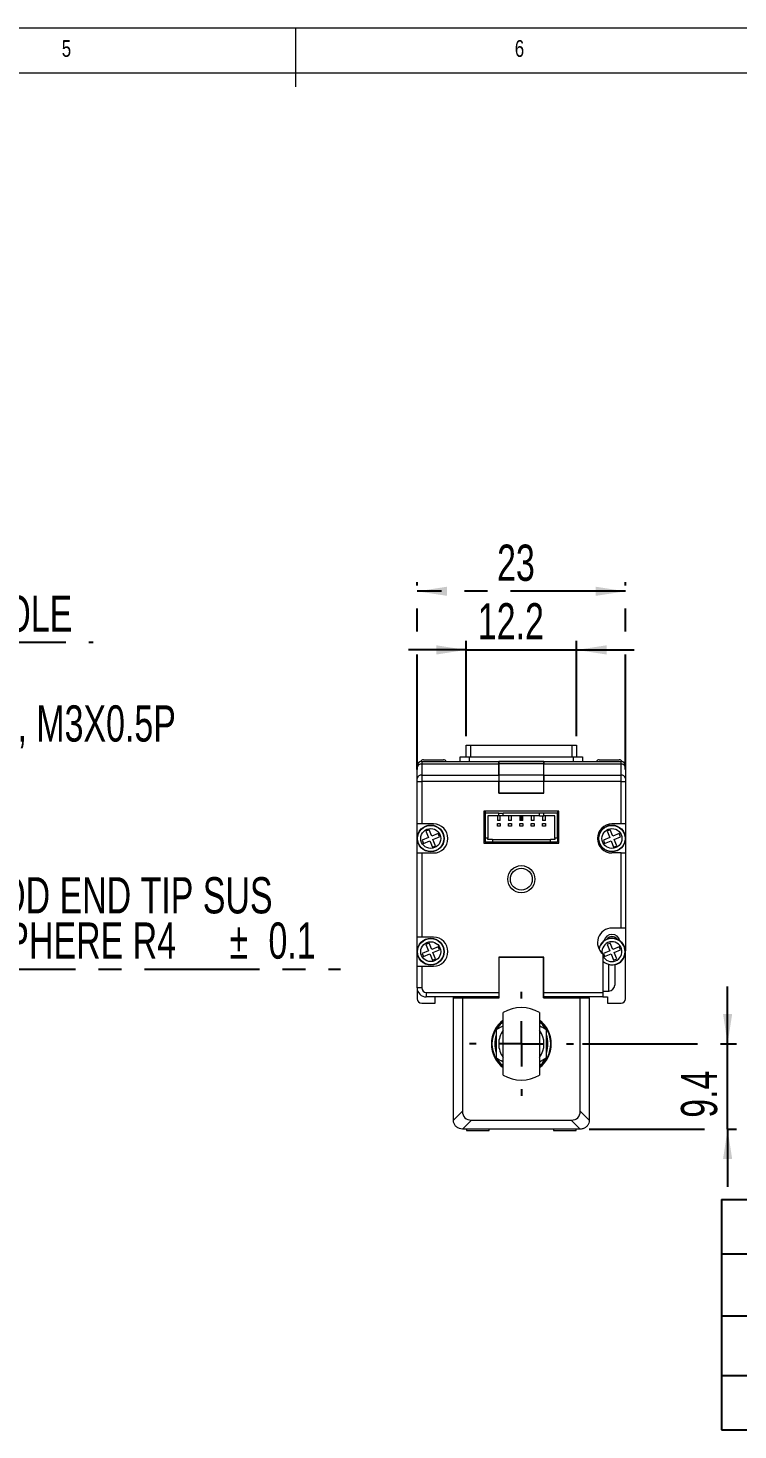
# Model space of a CAD drawing. Header units: millimetres. Extents: x 5 to 415, y 5 to 292.
# Drawn here: x 230.4 to 308.8, y 137.2 to 292 of the extents above; entities that cross this region are included whole.
import ezdxf

# ---------------------------------------------------------------- set-up
doc = ezdxf.new("R2010")
doc.units = ezdxf.units.MM
doc.linetypes.add('CENTERX2', pattern=[20.32, 12.7, -2.54, 2.54, -2.54])
doc.layers.add('CENTER_LINE', color=7, linetype='CENTERX2')
doc.styles.add('SLDTEXTSTYLE0', font='TXT', dxfattribs={"width": 0.7})
doc.styles.add('SLDTEXTSTYLE1', font='TXT', dxfattribs={"width": 0.75})
doc.dimstyles.new('SLDDIMSTYLE0', dxfattribs={"dimtxt": 4, "dimasz": 3.302, "dimexe": 0, "dimexo": 0.0625, "dimgap": 1, "dimtad": 1, "dimrnd": 1e-09, "dimzin": 12, "dimdsep": 46, "dimtxsty": 'SLDTEXTSTYLE0', "dimsah": 1, "dimcen": 0.09, "dimadec": 0, "dimazin": 3, "dimtfac": 1, "dimtofl": 0, "dimtmove": 0, "dimatfit": 3, "dimfxl": 1, "dimfrac": 2, "dimtolj": 1, "dimtzin": 12, "dimarcsym": 0})
doc.dimstyles.new('SLDDIMSTYLE1', dxfattribs={"dimtxt": 4, "dimasz": 3.302, "dimexe": 0, "dimexo": 0.0625, "dimgap": 1, "dimtad": 0, "dimtih": 1, "dimtoh": 1, "dimrnd": 1e-09, "dimzin": 12, "dimdsep": 46, "dimtxsty": 'SLDTEXTSTYLE0', "dimsah": 1, "dimcen": 0, "dimadec": 0, "dimazin": 3, "dimtol": 1, "dimtp": 0.1, "dimtm": 0.1, "dimtfac": 1, "dimtmove": 0, "dimatfit": 3, "dimfxl": 1, "dimfrac": 2, "dimtolj": 1, "dimarcsym": 0})
doc.dimstyles.new('SLDDIMSTYLE2', dxfattribs={"dimtxt": 4, "dimasz": 3.302, "dimexe": 0, "dimexo": 0.0625, "dimgap": 1, "dimtad": 1, "dimrnd": 1e-09, "dimzin": 12, "dimdsep": 46, "dimtxsty": 'SLDTEXTSTYLE0', "dimsah": 1, "dimcen": 0.09, "dimadec": 0, "dimazin": 3, "dimtfac": 1, "dimtmove": 0, "dimatfit": 0, "dimfxl": 1, "dimfrac": 2, "dimtolj": 1, "dimtzin": 12, "dimarcsym": 0})
doc.dimstyles.new('SLDDIMSTYLE3', dxfattribs={"dimtxt": 4, "dimasz": 3.302, "dimexe": 0, "dimexo": 0.0625, "dimgap": 1, "dimtad": 1, "dimdec": 1, "dimrnd": 1e-09, "dimzin": 12, "dimdsep": 46, "dimtxsty": 'SLDTEXTSTYLE0', "dimsah": 1, "dimcen": 0.09, "dimadec": 0, "dimazin": 3, "dimtfac": 1, "dimtdec": 1, "dimtmove": 0, "dimatfit": 0, "dimfxl": 1, "dimfrac": 2, "dimtolj": 1, "dimtzin": 12, "dimarcsym": 0})
doc.dimstyles.new('SLDDIMSTYLE7', dxfattribs={"dimtxt": 4, "dimasz": 3.302, "dimexe": 0, "dimexo": 0.0625, "dimgap": 1, "dimtad": 0, "dimtih": 1, "dimtoh": 1, "dimrnd": 1e-09, "dimzin": 12, "dimdsep": 46, "dimtxsty": 'SLDTEXTSTYLE0', "dimsah": 1, "dimcen": 0, "dimadec": 0, "dimazin": 3, "dimtfac": 1, "dimtofl": 0, "dimtmove": 0, "dimatfit": 3, "dimfxl": 1, "dimfrac": 2, "dimtolj": 1, "dimtzin": 12, "dimarcsym": 0})

# ---------------------------------------------------------------- blocks, each defined once
blk = doc.blocks.new('SW_TABLEANNOTATION_0')
at = {"layer": 'CENTER_LINE', "color": 0}
for p, q in [((0, 0), (0, -6)), ((0, 0), (49.88, 0)), ((49.88, 0), (49.88, -6)), ((49.88, 0), (86.35, 0)), ((86.35, 0), (86.35, -6)), ((0, -6), (0, -12.87)), ((0, -6), (49.88, -6)), ((49.88, -6), (49.88, -12.87)), ((49.88, -6), (86.35, -6)), ((86.35, -6), (86.35, -12.87)), ((0, -12.87), (0, -19.46)), ((0, -12.87), (49.88, -12.87)), ((49.88, -12.87), (49.88, -19.46)), ((49.88, -12.87), (86.35, -12.87)), ((86.35, -12.87), (86.35, -19.46)), ((0, -19.46), (0, -25.46)), ((0, -19.46), (49.88, -19.46)), ((49.88, -19.46), (49.88, -25.46)), ((49.88, -19.46), (86.35, -19.46)), ((86.35, -19.46), (86.35, -25.46)), ((0, -25.46), (49.88, -25.46)), ((49.88, -25.46), (86.35, -25.46))]:
    blk.add_line(p, q, dxfattribs=at)
at = {"layer": 'CENTER_LINE', "color": 0, "char_height": 4, "attachment_point": 1, "style": 'SLDTEXTSTYLE0'}
for s, insert in [('INDEX', (18.15, -0.47)), ('DIMENSION', (55.39, -0.47)), ('L1 (MIN POSITION)', (4.24, -6.91)), ('3.8', (58.75, -6.91)), ('%%p', (65.94, -6.91)), ('0.5', (70.23, -6.91)), ('L2 (MAX POSITION)', (3.51, -13.64)), ('30.8', (56.62, -13.64)), ('0.5', (72.37, -13.64)), ('%%p', (68.07, -13.64)), ('L3 (STROKE)', (10.64, -19.93)), ('27 (=L2-L1)', (54.89, -19.93))]:
    blk.add_mtext(s, dxfattribs=dict(at, insert=insert))
blk = doc.blocks.new('_D_13')
at = {"layer": 'CENTER_LINE'}
for p, q in [((182.13, 181.23), (201.6, 224.17)), ((201.6, 224.17), (237.62, 224.17)), ((180.85, 178.4), (182.13, 181.23)), ((180.85, 178.4), (178.22, 172.62))]:
    blk.add_line(p, q, dxfattribs=at)
for points in [[(182.13, 181.23), (183.95, 184.02), (183.03, 184.44)], [(180.85, 178.4), (179.02, 175.61), (179.94, 175.19)]]:
    blk.add_solid(points, dxfattribs=at)
at = {"layer": 'CENTER_LINE', "attachment_point": 1, "style": 'SLDTEXTSTYLE0'}
for s, insert, char_height in [('%%c', (203.18, 229.32), 4), ('3.1', (207.61, 229.32), 4), ('HOLE', (225.13, 229.32), 4), ('±0.1', (216.07, 227.97), 2.8)]:
    blk.add_mtext(s, dxfattribs=dict(at, insert=insert, char_height=char_height))
blk = doc.blocks.new('_D_14')
at = {"layer": 'CENTER_LINE'}
for p, q in [((278.79, 223.32), (272.44, 223.32)), ((278.79, 213.79), (278.79, 224.32)), ((278.79, 223.32), (290.99, 223.32)), ((290.99, 213.79), (290.99, 224.32)), ((290.99, 223.32), (297.34, 223.32))]:
    blk.add_line(p, q, dxfattribs=at)
for points in [[(278.79, 223.32), (275.49, 223.83), (275.49, 222.81)], [(290.99, 223.32), (294.29, 222.81), (294.29, 223.83)]]:
    blk.add_solid(points, dxfattribs=at)
at = {"layer": 'CENTER_LINE', "insert": (280.09, 228.48), "char_height": 4, "attachment_point": 1, "style": 'SLDTEXTSTYLE0'}
blk.add_mtext('12.2', dxfattribs=at)
blk = doc.blocks.new('_D_15')
at = {"layer": 'CENTER_LINE'}
for p, q in [((273.39, 210.13), (273.39, 230.79)), ((296.39, 210.13), (296.39, 230.79)), ((296.39, 229.79), (273.39, 229.79))]:
    blk.add_line(p, q, dxfattribs=at)
for points in [[(273.39, 229.79), (276.69, 229.29), (276.69, 230.3)], [(296.39, 229.79), (293.09, 230.3), (293.09, 229.29)]]:
    blk.add_solid(points, dxfattribs=at)
at = {"layer": 'CENTER_LINE', "insert": (282.21, 234.95), "char_height": 4, "attachment_point": 1, "style": 'SLDTEXTSTYLE0'}
blk.add_mtext('23', dxfattribs=at)
blk = doc.blocks.new('_D_16')
at = {"layer": 'CENTER_LINE'}
for p, q in [((307.65, 179.81), (307.65, 186.16)), ((291.63, 179.81), (308.65, 179.81)), ((307.65, 170.39), (307.65, 179.81)), ((292.39, 170.39), (308.65, 170.39)), ((307.65, 170.39), (307.65, 164.04))]:
    blk.add_line(p, q, dxfattribs=at)
for points in [[(307.65, 179.81), (308.16, 183.12), (307.15, 183.12)], [(307.65, 170.39), (307.15, 167.09), (308.16, 167.09)]]:
    blk.add_solid(points, dxfattribs=at)
at = {"layer": 'CENTER_LINE', "insert": (302.5, 171.65), "char_height": 4, "attachment_point": 1, "rotation": 90, "style": 'SLDTEXTSTYLE0'}
blk.add_mtext('9.4', dxfattribs=at)
blk = doc.blocks.new('SW_CENTERMARKSYMBOL_2')
at = {"layer": 'CENTER_LINE', "color": 0}
for p, q in [((0, 5), (0, 5.74)), ((0, 0), (0, 2.5)), ((-5, 0), (-5.74, 0)), ((0, 0), (-2.5, 0)), ((0, 0), (0, -2.5)), ((0, 0), (2.5, 0)), ((5, 0), (5.74, 0)), ((0, -5), (0, -5.74))]:
    blk.add_line(p, q, dxfattribs=at)
blk = doc.blocks.new('_D_29')
at = {"layer": 'CENTER_LINE'}
for p, q in [((220.21, 183.28), (222.97, 188.06)), ((222.97, 188.06), (264.94, 188.06)), ((218.21, 179.81), (220.21, 183.28))]:
    blk.add_line(p, q, dxfattribs=at)
blk.add_solid([(220.21, 183.28), (222.3, 185.88), (221.42, 186.39)], dxfattribs=at)
at = {"layer": 'CENTER_LINE', "char_height": 4, "attachment_point": 1, "style": 'SLDTEXTSTYLE0'}
for s, insert in [('ROD END TIP SUS', (224.56, 198.22)), ('SPHERE R4', (225.55, 193.22)), ('%%p', (252.68, 193.22)), ('0.1', (256.98, 193.22))]:
    blk.add_mtext(s, dxfattribs=dict(at, insert=insert))
blk = doc.blocks.new('SW_NOTE_0_12')
at = {"layer": 'CENTER_LINE', "color": 0, "insert": (0.52, 2.35), "char_height": 4, "attachment_point": 1, "style": 'SLDTEXTSTYLE0'}
blk.add_mtext('NUT, M3X0.5P', dxfattribs=at)

msp = doc.modelspace()

# ---------------------------------------------------------------- linework, layer by layer
at = {"color": 7, "linetype": 'Continuous', "lineweight": 18}
for p, q in [((415, 292), (5, 292)), ((260, 285.5), (260, 292)), ((410.25, 287), (10, 287)), ((278.788, 211.495), (278.788, 212.795)), ((278.788, 212.795), (279.288, 212.795)), ((279.288, 212.795), (290.488, 212.795)), ((290.488, 212.795), (290.988, 212.795)), ((290.988, 212.795), (290.988, 211.495)), ((273.888, 210.995), (273.888, 210.702)), ((273.888, 210.995), (282.388, 210.995)), ((273.888, 210.702), (273.888, 209.487)), ((282.388, 210.702), (273.888, 210.702)), ((274.087, 211.195), (274.267, 211.195)), ((274.267, 211.195), (276.289, 211.195)), ((278.138, 210.995), (278.138, 211.495)), ((278.138, 211.495), (279.138, 211.495)), ((279.138, 211.495), (279.138, 210.995)), ((279.138, 211.495), (290.638, 211.495)), ((287.388, 210.995), (282.388, 210.995)), ((282.41, 210.995), (282.388, 210.951)), ((282.388, 210.995), (282.388, 210.702)), ((282.388, 210.951), (282.392, 210.943)), ((282.388, 210.702), (282.388, 209.487)), ((287.384, 210.943), (282.392, 210.943)), ((282.407, 209.487), (282.396, 210.738)), ((287.38, 210.738), (282.396, 210.738)), ((282.41, 210.995), (287.366, 210.995)), ((287.366, 210.995), (287.388, 210.951)), ((287.369, 209.487), (287.38, 210.738)), ((287.388, 210.951), (287.384, 210.943)), ((287.388, 210.995), (295.888, 210.995)), ((287.388, 210.702), (287.388, 210.995)), ((295.888, 210.702), (287.388, 210.702)), ((287.388, 209.487), (287.388, 210.702)), ((290.638, 210.995), (290.638, 211.495)), ((290.638, 211.495), (291.638, 211.495)), ((291.638, 211.495), (291.638, 210.995)), ((293.487, 211.195), (293.667, 211.195)), ((293.667, 211.195), (295.689, 211.195)), ((295.888, 210.702), (295.888, 210.995)), ((295.888, 209.487), (295.888, 210.702)), ((273.388, 210.348), (273.388, 210.495)), ((273.388, 209.134), (273.388, 210.348)), ((273.388, 208.78), (273.388, 209.134)), ((273.888, 209.487), (273.888, 208.78)), ((273.888, 209.487), (282.388, 209.487)), ((282.388, 209.487), (282.388, 208.78)), ((287.369, 209.487), (282.407, 209.487)), ((287.388, 209.487), (295.888, 209.487)), ((287.388, 208.78), (287.388, 209.487)), ((295.888, 208.78), (295.888, 209.487)), ((296.388, 210.495), (296.388, 210.348)), ((296.388, 210.348), (296.388, 209.134)), ((296.388, 209.134), (296.388, 208.78)), ((273.388, 204.095), (273.388, 208.78)), ((273.388, 208.78), (273.888, 208.78)), ((273.888, 208.78), (273.888, 204.095)), ((282.388, 208.78), (273.888, 208.78)), ((282.388, 208.78), (282.388, 207.495)), ((282.393, 207.995), (282.388, 208.587)), ((282.397, 207.995), (282.388, 207.995)), ((282.388, 207.495), (287.388, 207.495)), ((282.397, 207.495), (282.397, 207.995)), ((287.366, 208.78), (282.41, 208.78)), ((282.41, 207.495), (282.41, 208.78)), ((287.366, 207.495), (282.41, 207.495)), ((287.366, 207.495), (287.366, 208.78)), ((287.379, 207.495), (287.379, 207.995)), ((287.379, 207.995), (287.388, 207.995)), ((287.383, 207.995), (287.388, 208.587)), ((287.388, 207.495), (287.388, 208.78)), ((295.888, 208.78), (287.388, 208.78)), ((295.888, 208.78), (296.388, 208.78)), ((295.888, 204.095), (295.888, 208.78)), ((296.388, 208.78), (296.388, 204.095)), ((289.038, 205.495), (280.738, 205.495)), ((280.738, 205.495), (280.738, 201.995)), ((280.888, 204.495), (280.738, 204.495)), ((280.888, 205.495), (280.888, 205.295)), ((280.888, 205.295), (280.888, 202.545)), ((282.388, 205.295), (280.888, 205.295)), ((281.188, 204.995), (281.188, 202.545)), ((282.388, 204.995), (281.188, 204.995)), ((282.238, 204.995), (282.238, 204.495)), ((282.538, 204.495), (282.238, 204.495)), ((282.388, 204.995), (282.388, 205.295)), ((282.388, 205.295), (282.888, 205.295)), ((282.888, 204.995), (282.388, 204.995)), ((282.538, 204.495), (282.538, 204.995)), ((282.888, 204.995), (282.888, 205.295)), ((286.888, 205.295), (282.888, 205.295)), ((286.888, 204.995), (282.888, 204.995)), ((283.488, 204.995), (283.488, 204.495)), ((283.788, 204.495), (283.488, 204.495)), ((283.788, 204.495), (283.788, 204.995)), ((284.738, 204.995), (284.738, 204.495)), ((285.038, 204.495), (284.738, 204.495)), ((285.038, 204.495), (285.038, 204.995)), ((285.988, 204.995), (285.988, 204.495)), ((286.288, 204.495), (285.988, 204.495)), ((286.288, 204.495), (286.288, 204.995)), ((286.888, 204.995), (286.888, 205.295)), ((287.388, 205.295), (286.888, 205.295)), ((286.888, 204.995), (287.388, 204.995)), ((287.238, 204.995), (287.238, 204.495)), ((287.538, 204.495), (287.238, 204.495)), ((287.388, 204.995), (287.388, 205.295)), ((288.888, 205.295), (287.388, 205.295)), ((288.588, 204.995), (287.388, 204.995)), ((287.538, 204.495), (287.538, 204.995)), ((288.588, 202.545), (288.588, 204.995)), ((288.888, 205.495), (288.888, 205.295)), ((288.888, 202.545), (288.888, 205.295)), ((289.038, 204.495), (288.888, 204.495)), ((289.038, 201.995), (289.038, 205.495)), ((273.888, 204.095), (273.388, 204.095)), ((273.388, 200.895), (273.388, 204.095)), ((275.188, 204.095), (273.888, 204.095)), ((274.7, 203.445), (274.349, 203.299)), ((274.349, 203.299), (274.64, 202.597)), ((274.991, 202.743), (274.7, 203.445)), ((275.693, 203.034), (274.991, 202.743)), ((275.838, 202.683), (275.693, 203.034)), ((282.238, 203.845), (282.238, 204.145)), ((282.238, 204.145), (282.538, 204.145)), ((282.538, 203.845), (282.238, 203.845)), ((282.538, 204.145), (282.538, 203.845)), ((283.488, 203.845), (283.488, 204.145)), ((283.488, 204.145), (283.788, 204.145)), ((283.788, 203.845), (283.488, 203.845)), ((283.788, 204.145), (283.788, 203.845)), ((284.738, 203.845), (284.738, 204.145)), ((284.738, 204.145), (285.038, 204.145)), ((285.038, 203.845), (284.738, 203.845)), ((285.038, 204.145), (285.038, 203.845)), ((285.988, 203.845), (285.988, 204.145)), ((285.988, 204.145), (286.288, 204.145)), ((286.288, 203.845), (285.988, 203.845)), ((286.288, 204.145), (286.288, 203.845)), ((287.238, 203.845), (287.238, 204.145)), ((287.238, 204.145), (287.538, 204.145)), ((287.538, 203.845), (287.238, 203.845)), ((287.538, 204.145), (287.538, 203.845)), ((294.7, 203.445), (294.349, 203.299)), ((294.349, 203.299), (294.64, 202.597)), ((294.991, 202.743), (294.7, 203.445)), ((295.888, 204.095), (294.888, 204.095)), ((295.693, 203.034), (294.991, 202.743)), ((295.838, 202.683), (295.693, 203.034)), ((296.388, 204.095), (295.888, 204.095)), ((296.388, 204.095), (296.388, 200.895)), ((274.64, 202.597), (273.938, 202.306)), ((273.938, 202.306), (274.083, 201.955)), ((274.083, 201.955), (274.785, 202.246)), ((274.785, 202.246), (275.076, 201.544)), ((275.076, 201.544), (275.427, 201.69)), ((275.136, 202.392), (275.838, 202.683)), ((275.427, 201.69), (275.136, 202.392)), ((280.738, 201.995), (289.038, 201.995)), ((281.188, 202.545), (280.888, 202.545)), ((280.888, 202.545), (280.888, 202.095)), ((281.688, 202.095), (280.888, 202.095)), ((281.188, 202.395), (281.188, 202.545)), ((281.688, 202.395), (281.188, 202.395)), ((281.688, 202.395), (281.688, 202.095)), ((281.688, 202.395), (288.088, 202.395)), ((288.088, 202.095), (281.688, 202.095)), ((288.588, 202.395), (288.088, 202.395)), ((288.088, 202.095), (288.088, 202.395)), ((288.888, 202.095), (288.088, 202.095)), ((288.888, 202.545), (288.588, 202.545)), ((288.588, 202.545), (288.588, 202.395)), ((288.888, 202.545), (288.888, 202.095)), ((288.888, 202.443), (289.038, 202.332)), ((294.64, 202.597), (293.938, 202.306)), ((293.938, 202.306), (294.083, 201.955)), ((294.083, 201.955), (294.785, 202.246)), ((294.785, 202.246), (295.076, 201.544)), ((295.076, 201.544), (295.427, 201.69)), ((295.136, 202.392), (295.838, 202.683)), ((295.427, 201.69), (295.136, 202.392)), ((273.388, 191.595), (273.388, 200.895)), ((273.388, 200.895), (273.888, 200.895)), ((273.888, 200.895), (273.888, 191.595)), ((273.888, 200.895), (275.188, 200.895)), ((295.888, 200.895), (294.888, 200.895)), ((295.888, 192.595), (295.888, 200.895)), ((295.888, 200.895), (296.388, 200.895)), ((296.388, 200.895), (296.388, 192.595)), ((295.888, 192.595), (294.888, 192.595)), ((296.388, 192.595), (295.888, 192.595)), ((296.388, 192.595), (296.388, 190.095)), ((273.888, 191.595), (273.388, 191.595)), ((273.388, 188.395), (273.388, 191.595)), ((275.188, 191.595), (273.888, 191.595)), ((274.7, 190.945), (274.349, 190.799)), ((274.349, 190.799), (274.64, 190.097)), ((274.991, 190.243), (274.7, 190.945)), ((275.693, 190.534), (274.991, 190.243)), ((275.838, 190.183), (275.693, 190.534)), ((294.7, 190.945), (294.349, 190.799)), ((294.349, 190.799), (294.64, 190.097)), ((294.991, 190.243), (294.7, 190.945)), ((295.693, 190.534), (294.991, 190.243)), ((295.838, 190.183), (295.693, 190.534)), ((274.64, 190.097), (273.938, 189.806)), ((273.938, 189.806), (274.083, 189.455)), ((274.083, 189.455), (274.785, 189.746)), ((274.785, 189.746), (275.076, 189.044)), ((275.076, 189.044), (275.427, 189.19)), ((275.136, 189.892), (275.838, 190.183)), ((275.427, 189.19), (275.136, 189.892)), ((287.388, 189.395), (282.388, 189.395)), ((282.388, 189.395), (282.388, 185.495)), ((282.438, 184.894), (282.438, 189.394)), ((282.438, 189.394), (287.338, 189.394)), ((287.338, 184.894), (287.338, 189.394)), ((287.388, 185.495), (287.388, 189.395)), ((293.888, 189.746), (293.888, 185.495)), ((294.64, 190.097), (293.938, 189.806)), ((293.938, 189.806), (294.083, 189.455)), ((294.083, 189.455), (294.785, 189.746)), ((294.785, 189.746), (295.076, 189.044)), ((295.076, 189.044), (295.427, 189.19)), ((295.136, 189.892), (295.838, 190.183)), ((295.427, 189.19), (295.136, 189.892)), ((296.388, 184.795), (296.388, 190.095)), ((273.388, 185.995), (273.388, 188.395)), ((273.388, 188.395), (273.888, 188.395)), ((273.888, 188.395), (273.888, 185.995)), ((273.888, 188.395), (275.188, 188.395)), ((282.438, 188.395), (282.388, 188.395)), ((287.388, 188.395), (287.338, 188.395)), ((295.188, 188.495), (295.186, 188.542)), ((295.188, 188.495), (295.188, 187.395)), ((295.188, 187.395), (295.188, 186.295)), ((273.888, 185.995), (273.388, 185.995)), ((273.388, 185.995), (273.388, 184.795)), ((282.388, 186.395), (282.438, 186.395)), ((287.338, 186.395), (287.388, 186.395)), ((273.888, 184.295), (275.388, 184.295)), ((274.388, 185.495), (282.388, 185.495)), ((274.388, 185.495), (274.388, 184.995)), ((282.388, 184.995), (274.388, 184.995)), ((275.388, 184.295), (275.388, 184.995)), ((277.388, 171.394), (277.388, 184.894)), ((277.388, 184.894), (278.388, 184.894)), ((277.393, 184.894), (277.393, 184.995)), ((277.408, 184.894), (277.408, 184.995)), ((277.704, 184.894), (277.704, 184.995)), ((278.388, 184.894), (278.388, 172.384)), ((278.388, 184.894), (282.438, 184.894)), ((278.838, 184.995), (278.838, 184.894)), ((282.388, 185.495), (282.388, 184.995)), ((282.438, 185.328), (282.388, 185.355)), ((287.598, 184.995), (287.309, 184.894)), ((287.388, 184.995), (287.338, 184.995)), ((287.338, 184.894), (291.388, 184.894)), ((287.388, 185.495), (293.888, 185.495)), ((287.388, 184.995), (287.388, 185.495)), ((293.888, 184.995), (287.388, 184.995)), ((291.388, 172.384), (291.388, 184.894)), ((291.388, 184.894), (292.388, 184.894)), ((291.588, 184.995), (291.588, 184.894)), ((292.072, 184.995), (292.072, 184.894)), ((292.368, 184.894), (292.368, 184.995)), ((292.379, 184.894), (292.379, 184.995)), ((292.388, 184.894), (292.388, 171.394)), ((293.888, 185.645), (294.538, 185.645)), ((293.888, 185.495), (293.888, 184.995)), ((293.888, 184.995), (294.388, 184.995)), ((294.388, 184.995), (294.388, 184.295)), ((294.388, 184.295), (295.888, 184.295)), ((282.888, 176.35), (282.888, 183.278)), ((286.888, 183.278), (286.888, 179.814)), ((282.138, 181.402), (282.907, 181.846)), ((282.282, 181.485), (282.282, 181.593)), ((287.482, 181.593), (287.482, 181.492)), ((286.888, 179.814), (286.888, 176.35)), ((281.784, 178.694), (281.848, 178.694)), ((282.282, 178.036), (282.282, 178.144)), ((287.638, 178.227), (286.888, 177.794)), ((287.482, 178.137), (287.482, 178.036)), ((287.928, 178.694), (287.992, 178.694)), ((277.388, 171.384), (278.388, 172.384)), ((291.388, 172.384), (292.388, 171.384)), ((279.378, 171.394), (278.378, 170.394)), ((291.388, 170.394), (278.388, 170.394)), ((278.838, 170.394), (278.838, 170.244)), ((279.378, 171.394), (290.398, 171.394)), ((281.338, 170.244), (281.338, 170.394)), ((288.438, 170.394), (288.438, 170.244)), ((291.398, 170.394), (290.398, 171.394)), ((290.938, 170.244), (290.938, 170.394)), ((278.838, 170.244), (280.088, 170.244)), ((280.088, 170.244), (281.338, 170.244)), ((288.438, 170.244), (289.688, 170.244)), ((289.688, 170.244), (290.938, 170.244))]:
    msp.add_line(p, q, dxfattribs=at)
at = {"color": 8, "linetype": 'Continuous', "lineweight": 18}
for p, q in [((279.288, 212.795), (279.288, 211.495)), ((290.488, 211.495), (290.488, 212.795)), ((284.888, 204.495), (284.888, 204.995)), ((294.538, 187.395), (294.538, 188.588)), ((294.538, 185.645), (294.538, 187.395))]:
    msp.add_line(p, q, dxfattribs=at)
at = {"color": 7, "linetype": 'Continuous', "lineweight": 18, "flags": 128}
for points in [[(280.738, 203.542), (280.812, 203.57), (280.888, 203.597)], [(296.37, 189.962), (296.378, 189.997), (296.388, 190.095)]]:
    msp.add_lwpolyline(points, dxfattribs=at)
at = {"color": 7, "linetype": 'Continuous', "lineweight": 18}
for centre, radius in [((274.888, 202.495), 1.483), ((274.888, 202.495), 1.449), ((274.888, 202.495), 1.101), ((294.888, 202.495), 1.483), ((294.888, 202.495), 1.449), ((294.888, 202.495), 1.101), ((284.888, 197.995), 1.5), ((284.888, 197.995), 1.211), ((274.888, 189.995), 1.483), ((274.888, 189.995), 1.449), ((274.888, 189.995), 1.101)]:
    msp.add_circle(centre, radius, dxfattribs=at)
for centre, radius, start, end in [((273.888, 210.495), 0.5, 90, 180), ((273.825, 210.26), 0.446, 81.95053, 168.57825), ((274.087, 210.845), 0.35, 90, 157.40763), ((276.289, 210.845), 0.35, 25.37693, 90), ((293.487, 210.845), 0.35, 90, 154.62307), ((295.689, 210.845), 0.35, 22.59237, 90), ((295.888, 210.495), 0.5, 0, 90), ((295.95, 210.26), 0.446, 11.42175, 98.04947), ((273.825, 209.046), 0.446, 81.95053, 168.57825), ((295.95, 209.046), 0.446, 11.42175, 98.04947), ((275.188, 202.495), 1.6, 270, 90), ((294.888, 202.495), 1.6, 90, 270), ((294.888, 190.995), 1.6, 90, 231.31781), ((275.188, 189.995), 1.6, 270, 90), ((294.888, 189.995), 1.483, 22.52267, 167.5778), ((294.888, 190.995), 0.9, 12.44203, 167.55797), ((294.888, 190.995), 0.675, 33.35116, 146.64884), ((294.888, 189.995), 1.483, 277.77571, 22.52267), ((274.388, 185.995), 1, 180, 270), ((274.388, 185.995), 0.5, 180, 270), ((294.538, 186.295), 0.65, 270, 0), ((273.888, 184.795), 0.5, 180, 270), ((295.888, 184.795), 0.5, 270, 0), ((284.888, 179.814), 4, 60, 120), ((284.888, 179.814), 3.3, 127.3052, 232.6948), ((284.888, 179.814), 3.24, 128.11806, 231.88194), ((284.882, 179.814), 3.15, 129.27262, 145.62874), ((284.888, 179.814), 2.5, 143.1301, 180), ((284.888, 179.814), 3.3, 307.3052, 52.6948), ((284.888, 179.814), 3.24, 308.11806, 51.88194), ((284.882, 179.814), 3.15, 34.37126, 50.44414), ((284.888, 179.814), 2.5, 323.1301, 36.8699), ((284.888, 179.814), 2.94, 160.93863, 198.93041), ((284.888, 179.814), 2.5, 180, 216.8699), ((284.888, 179.814), 2.94, 340.46117, 20.16071), ((284.882, 179.814), 3.15, 214.37126, 230.72738), ((284.882, 179.814), 3.15, 309.55586, 325.62874), ((284.888, 179.814), 4, 240, 300), ((278.388, 171.394), 1, 180, 180.573), ((278.388, 171.394), 1, 269.427, 270), ((291.388, 171.394), 1, 270, 270.573), ((291.388, 171.394), 1, 359.427, 0)]:
    msp.add_arc(centre, radius, start, end, dxfattribs=at)
at = {"color": 8, "linetype": 'Continuous', "lineweight": 18}
for radius, start, end in [(1.449, 226.36752, 169.25823), (1.101, 204.68174, 189.11799)]:
    msp.add_arc((294.888, 189.995), radius, start, end, dxfattribs=at)
at = {"color": 7, "linetype": 'Continuous', "lineweight": 18}
for centre, major_axis in [((280.368, 173.374), (-1.715, -1.715)), ((289.408, 173.374), (1.715, -1.715))]:
    msp.add_ellipse(centre, major_axis=major_axis, ratio=0.5773503, start_param=5.7595865, end_param=6.8067841, dxfattribs=at)
for points, knots in [([(282.396, 210.738), (282.396, 210.802), (282.394, 210.918), (282.393, 210.935), (282.392, 210.943)], [0, 0, 0, 0, 0.557681, 1, 1, 1, 1]), ([(287.384, 210.943), (287.383, 210.93), (287.382, 210.908), (287.38, 210.79), (287.38, 210.738)], [0, 0, 0, 0, 0.5576818, 1, 1, 1, 1]), ([(282.407, 209.487), (282.408, 209.371), (282.409, 209.163), (282.41, 208.898), (282.41, 208.78)], [0, 0, 0, 0, 0.55756799, 1, 1, 1, 1]), ([(287.369, 209.487), (287.368, 209.371), (287.367, 209.163), (287.366, 208.898), (287.366, 208.78)], [0, 0, 0, 0, 0.55756799, 1, 1, 1, 1]), ([(282.138, 178.227), (282.138, 178.36), (282.138, 178.95), (282.138, 180.015), (282.138, 180.937), (282.138, 181.402)], [0, 0, 0, 0, 0.1269715, 0.56007701, 1, 1, 1, 1]), ([(286.888, 181.835), (286.907, 181.824), (287.158, 181.679), (287.408, 181.535), (287.638, 181.402)], [0, 0, 0, 0, 0.0762331, 1, 1, 1, 1]), ([(287.638, 181.402), (287.638, 180.944), (287.638, 180.022), (287.638, 178.957), (287.638, 178.36), (287.638, 178.227)], [0, 0, 0, 0, 0.4333142, 0.8730283, 1, 1, 1, 1]), ([(282.888, 177.794), (282.869, 177.805), (282.618, 177.95), (282.368, 178.094), (282.138, 178.227)], [0, 0, 0, 0, 0.0762331, 1, 1, 1, 1]), ([(278.378, 170.394), (278.266, 170.407), (278.042, 170.431), (277.745, 170.605), (277.522, 170.859), (277.406, 171.134), (277.393, 171.315), (277.388, 171.384)], [0, 0, 0, 0, 0.21677172, 0.43345339, 0.64988604, 0.86452392, 1, 1, 1, 1]), ([(292.388, 171.384), (292.376, 171.272), (292.352, 171.049), (292.178, 170.752), (291.924, 170.529), (291.648, 170.413), (291.468, 170.399), (291.398, 170.394)], [0, 0, 0, 0, 0.2167717, 0.4334534, 0.649886, 0.8645239, 1, 1, 1, 1])]:
    msp.add_open_spline(points, degree=3, knots=knots, dxfattribs=at)

# ---------------------------------------------------------------- block references
at = {"layer": 'CENTER_LINE'}
for name, p in [('SW_NOTE_0_12', (221.062, 214.847)), ('SW_CENTERMARKSYMBOL_2', (284.888, 179.814)), ('SW_TABLEANNOTATION_0', (306.975, 162.635))]:
    msp.add_blockref(name, p, dxfattribs=at)

# ---------------------------------------------------------------- texts
at = {"color": 7, "linetype": 'Continuous', "lineweight": 0, "char_height": 1.852, "attachment_point": 1, "style": 'SLDTEXTSTYLE1'}
for s, insert in [('5', (234.167, 290.668)), ('6', (284.167, 290.668))]:
    msp.add_mtext(s, dxfattribs=dict(at, insert=insert))

# ---------------------------------------------------------------- dimensions: what is measured, and where the dimension line sits
at = {"layer": 'CENTER_LINE'}
for base, p1, p2, dimstyle, picture, middle in [((273.388, 229.795), (296.388, 209.134), (273.388, 209.134), 'SLDDIMSTYLE0', '_D_15', (284.888, 229.795)), ((290.988, 223.321), (278.788, 212.795), (290.988, 212.795), 'SLDDIMSTYLE2', '_D_14', (284.888, 223.321))]:
    dim = msp.add_linear_dim(base=base, p1=p1, p2=p2, dimstyle=dimstyle, dxfattribs=at)
    dim.commit()
    dim.dimension.update_dxf_attribs({"geometry": picture, "text_midpoint": middle, "dimtype": 160})
dim = msp.add_diameter_dim_2p(p1=(182.125, 181.226), p2=(180.845, 178.403), text='<> HOLE', dimstyle='SLDDIMSTYLE1', dxfattribs=at)
dim.commit()
dim.dimension.update_dxf_attribs({"geometry": '_D_13', "text_midpoint": (220.401, 226.996), "dimtype": 163})
dim = msp.add_radius_dim(center=(218.207, 179.814), mpoint=(220.207, 183.278), text='ROD END TIP SUS\\PSPHERE R4 %%p 0.1', dimstyle='SLDDIMSTYLE7', dxfattribs=at)
dim.commit()
dim.dimension.update_dxf_attribs({"geometry": '_D_29', "text_midpoint": (244.747, 192.89), "dimtype": 164})
dim = msp.add_linear_dim(base=(307.654, 179.814), p1=(291.388, 170.394), p2=(290.628, 179.814), angle=90, dimstyle='SLDDIMSTYLE3', dxfattribs=at)
dim.commit()
dim.dimension.update_dxf_attribs({"geometry": '_D_16', "text_midpoint": (307.654, 175.104), "dimtype": 160})

doc.saveas('drawing.dxf')
